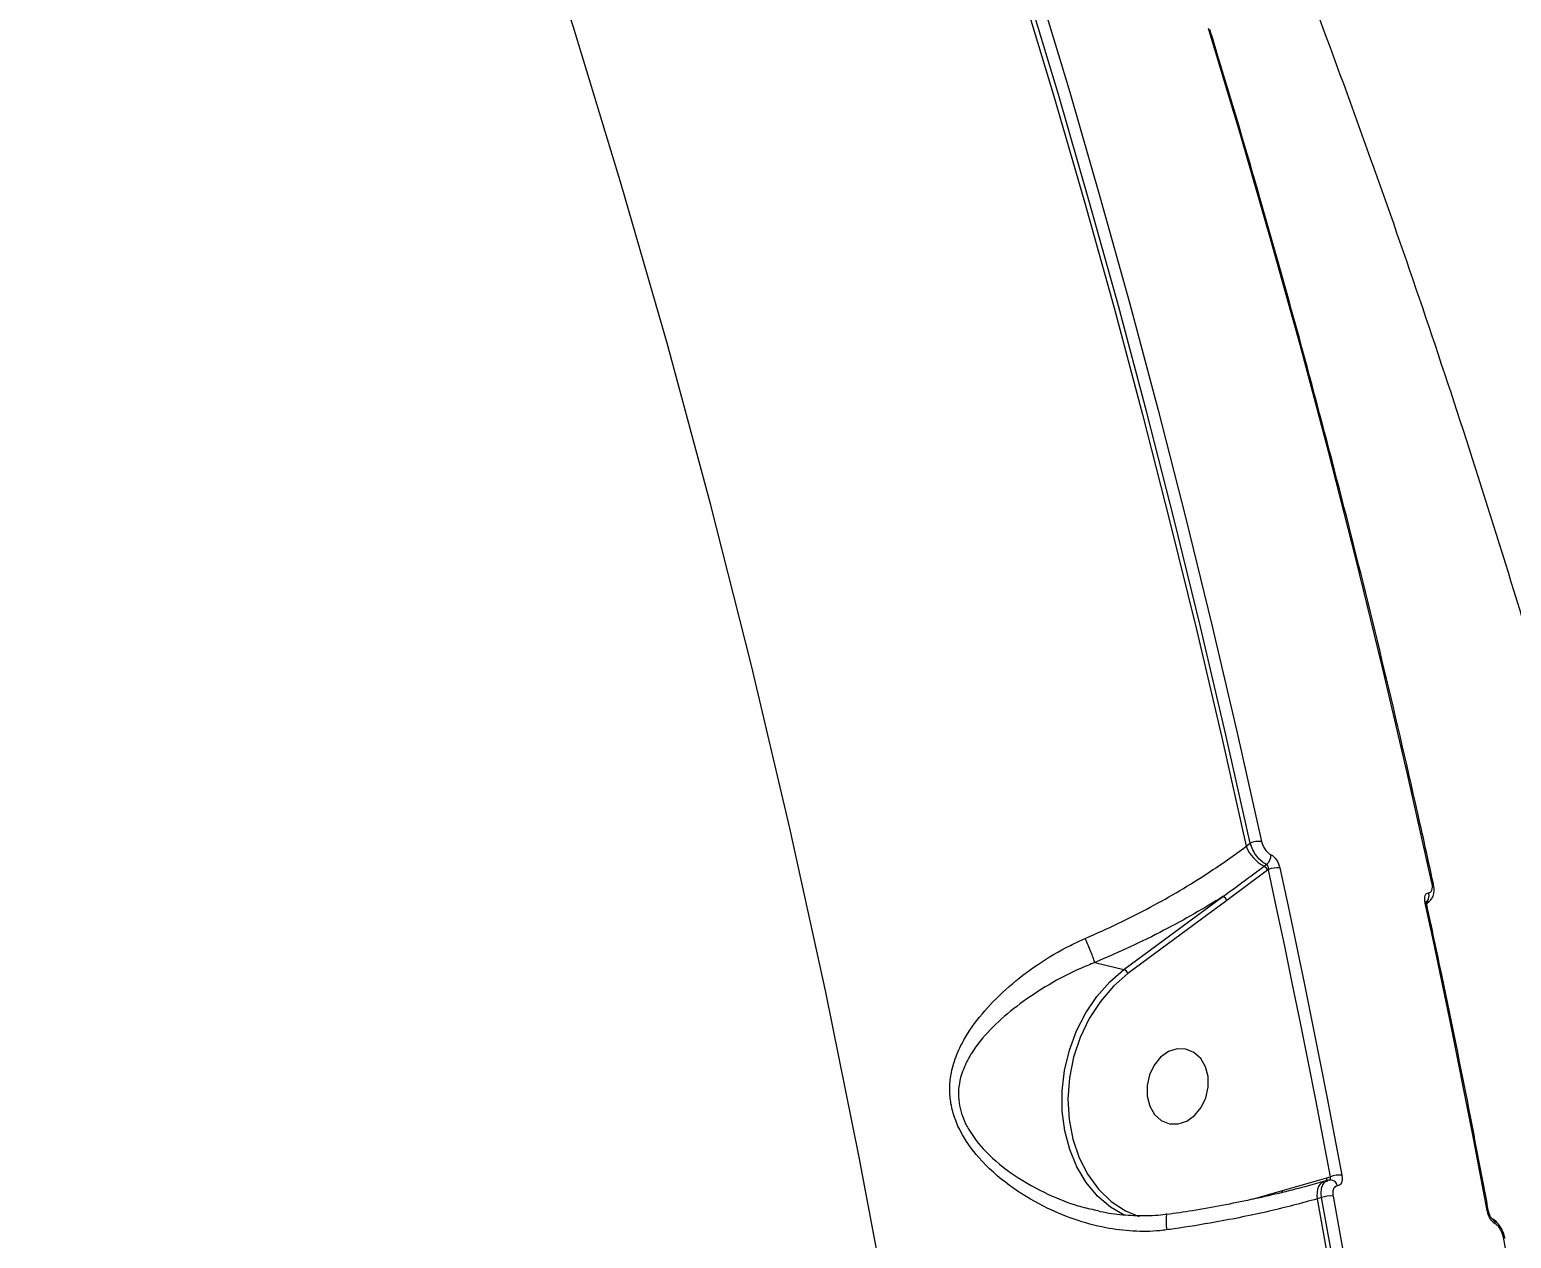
# Model space of a CAD drawing. Header units: millimetres. Extents: x -6901 to 7060, y -7557 to 6158.
# Drawn here: x -435.5 to -260.9, y 2540.5 to 2682.9 of the extents above; entities that cross this region are included whole.
import ezdxf

# ---------------------------------------------------------------- set-up
doc = ezdxf.new("R2010")
doc.units = ezdxf.units.MM
for name, color, linetype in [('DIKOM_ОБЪЕКТ', 7, 'Continuous'), ('DIKOM_РАЗМЕР_ЗОНА', 7, 'Continuous'), ('DIKOM_РАЗМЕР_ОБЪЕКТА', 7, 'Continuous')]:
    doc.layers.add(name, color=color, linetype=linetype)
doc.styles.add('style1', font='arial.ttf', dxfattribs={"width": 0.8})
doc.dimstyles.new('1-50', dxfattribs={"dimtxt": 300, "dimasz": 200, "dimexe": 100, "dimexo": 0, "dimgap": 100, "dimtad": 1, "dimtxsty": 'style1', "dimcen": 200, "dimclrd": 7, "dimclre": 7, "dimclrt": 7, "dimadec": 1, "dimazin": 2, "dimtfac": 1, "dimtmove": 0, "dimatfit": 2, "dimfxl": 0, "dimlwd": 25, "dimlwe": 18, "dimarcsym": 0})

# ---------------------------------------------------------------- blocks, each defined once
blk = doc.blocks.new('*D2')
at = {"layer": 'Defpoints', "color": 0, "transparency": 16777216}
for p in [(-1102.73, 4151.17), (-5819.23, -4492.42), (4721.24, -4492.42)]:
    blk.add_point(p, dxfattribs=at)
at = {"layer": 'DIKOM_РАЗМЕР_ОБЪЕКТА', "color": 7, "lineweight": 18, "transparency": 16777216}
for p, q in [((-1102.73, 4151.17), (-5919.23, 4151.17)), ((4721.24, -4492.42), (-5919.23, -4492.42))]:
    blk.add_line(p, q, dxfattribs=at)
at = {"layer": 'DIKOM_РАЗМЕР_ОБЪЕКТА', "color": 7, "lineweight": 25, "transparency": 16777216}
blk.add_line((-5819.23, 3951.17), (-5819.23, -4292.42), dxfattribs=at)
at = {"layer": 'DIKOM_РАЗМЕР_ОБЪЕКТА', "color": 7, "transparency": 16777216}
for points in [[(-5852.56, 3951.17), (-5785.89, 3951.17), (-5819.23, 4151.17)], [(-5852.56, -4292.42), (-5785.89, -4292.42), (-5819.23, -4492.42)]]:
    blk.add_solid(points, dxfattribs=at)
at = {"layer": 'DIKOM_РАЗМЕР_ОБЪЕКТА', "color": 7, "transparency": 16777216, "insert": (-6072.4, -170.63), "char_height": 300, "attachment_point": 5, "rotation": 90, "style": 'style1'}
blk.add_mtext('8650', dxfattribs=at)
blk = doc.blocks.new('*D3')
at = {"layer": 'Defpoints', "color": 0, "transparency": 16777216}
for p in [(-1553.27, 6158.28), (-6450.85, -6312.94), (5659.92, -6312.94)]:
    blk.add_point(p, dxfattribs=at)
at = {"layer": 'DIKOM_РАЗМЕР_ЗОНА', "color": 7, "lineweight": 18, "transparency": 16777216}
for p, q in [((-1553.27, 6158.28), (-6550.85, 6158.28)), ((5659.92, -6312.94), (-6550.85, -6312.94))]:
    blk.add_line(p, q, dxfattribs=at)
at = {"layer": 'DIKOM_РАЗМЕР_ЗОНА', "color": 7, "lineweight": 25, "transparency": 16777216}
blk.add_line((-6450.85, 5958.28), (-6450.85, -6112.94), dxfattribs=at)
at = {"layer": 'DIKOM_РАЗМЕР_ЗОНА', "color": 7, "transparency": 16777216}
for points in [[(-6484.18, 5958.28), (-6417.52, 5958.28), (-6450.85, 6158.28)], [(-6484.18, -6112.94), (-6417.52, -6112.94), (-6450.85, -6312.94)]]:
    blk.add_solid(points, dxfattribs=at)
at = {"layer": 'DIKOM_РАЗМЕР_ЗОНА', "color": 7, "transparency": 16777216, "insert": (-6704.02, -77.33), "char_height": 300, "attachment_point": 5, "rotation": 90, "style": 'style1'}
blk.add_mtext('12500', dxfattribs=at)

msp = doc.modelspace()

# ---------------------------------------------------------------- linework, layer by layer
at = {"layer": 'DIKOM_ОБЪЕКТ', "color": 7, "linetype": 'Continuous', "lineweight": 15}
for p, q in [((-292.129, 2586.671), (-291.641, 2587.031)), ((-290.011, 2584.318), (-289.716, 2584.536)), ((-289.587, 2583.848), (-294.377, 2580.27)), ((-289.489, 2583.92), (-289.587, 2583.848)), ((-306.521, 2572.157), (-294.853, 2580.759)), ((-294.377, 2580.27), (-306.046, 2571.669)), ((-270.615, 2580.118), (-270.968, 2580.002)), ((-270.915, 2579.888), (-270.609, 2580.114)), ((-309.94, 2572.984), (-306.521, 2572.157)), ((-287.832, 2546.109), (-282.605, 2547.601)), ((-282.605, 2547.601), (-282.196, 2547.721)), ((-291.384, 2545.067), (-287.832, 2546.109)), ((-282.987, 2547.156), (-283.025, 2547.144)), ((-282.517, 2547.294), (-282.987, 2547.156)), ((-283.226, 2545.269), (-283.756, 2545.113))]:
    msp.add_line(p, q, dxfattribs=at)
at = {"layer": 'DIKOM_ОБЪЕКТ', "color": 7, "linetype": 'Continuous', "lineweight": 15, "flags": 128}
for points in [[(-334.045, 2530.465), (-337.703, 2550.035), (-341.654, 2569.485), (-345.896, 2588.809), (-350.429, 2608), (-355.252, 2627.052), (-360.361, 2645.959), (-365.757, 2664.715), (-371.436, 2683.314), (-377.398, 2701.751), (-383.641, 2720.019), (-390.162, 2738.112), (-396.959, 2756.025), (-404.031, 2773.752), (-411.374, 2791.287), (-418.987, 2808.625), (-426.868, 2825.761), (-435.013, 2842.688)], [(-318.498, 2687.457), (-314.775, 2675.081), (-311.172, 2662.638), (-307.691, 2650.13), (-304.333, 2637.558), (-301.097, 2624.925), (-297.984, 2612.232), (-294.994, 2599.48), (-292.129, 2586.671)], [(-291.641, 2587.031), (-294.502, 2599.813), (-297.486, 2612.539), (-300.594, 2625.207), (-303.823, 2637.815), (-307.175, 2650.362), (-310.648, 2662.845), (-314.243, 2675.263), (-317.958, 2687.616)], [(-316.633, 2687.909), (-312.915, 2675.547), (-309.317, 2663.118), (-305.841, 2650.624), (-302.487, 2638.067), (-299.254, 2625.449), (-296.144, 2612.771), (-293.158, 2600.034), (-290.294, 2587.241)], [(-270.222, 2582.387), (-273.086, 2595.18), (-276.073, 2607.917), (-279.182, 2620.595), (-282.415, 2633.214), (-285.769, 2645.771), (-289.246, 2658.264), (-292.843, 2670.693), (-296.561, 2683.055)], [(-282.196, 2547.721), (-283.054, 2552.268), (-283.927, 2556.809), (-284.816, 2561.344), (-285.72, 2565.872), (-286.639, 2570.394), (-287.574, 2574.909), (-288.524, 2579.418), (-289.489, 2583.92)], [(-288.138, 2584.127), (-287.172, 2579.622), (-286.221, 2575.109), (-285.286, 2570.59), (-284.366, 2566.064), (-283.461, 2561.532), (-282.572, 2556.994), (-281.697, 2552.449), (-280.839, 2547.899)], [(-263.719, 2543.759), (-264.577, 2548.31), (-265.452, 2552.854), (-266.341, 2557.393), (-267.246, 2561.925), (-268.166, 2566.45), (-269.101, 2570.969), (-270.052, 2575.482), (-271.018, 2579.987)], [(-306.508, 2543.181), (-308.109, 2544.141), (-309.634, 2545.453), (-310.96, 2547.047), (-312.059, 2548.888), (-312.907, 2550.937), (-313.486, 2553.148), (-313.782, 2555.475), (-313.791, 2557.866), (-313.51, 2560.269), (-312.948, 2562.633), (-312.115, 2564.907), (-311.03, 2567.04), (-309.716, 2568.987), (-308.202, 2570.705), (-306.521, 2572.157)], [(-306.046, 2571.669), (-307.762, 2570.174), (-309.295, 2568.395), (-310.608, 2566.373), (-311.67, 2564.158), (-312.455, 2561.804), (-312.943, 2559.367), (-313.123, 2556.906), (-312.991, 2554.48), (-312.55, 2552.149), (-311.811, 2549.967), (-310.79, 2547.99), (-309.514, 2546.262), (-308.013, 2544.828), (-306.323, 2543.721), (-304.715, 2543.04)], [(-299.122, 2554.28), (-298.186, 2554.94), (-297.413, 2555.877), (-296.865, 2557.018), (-296.587, 2558.268), (-296.601, 2559.526), (-296.906, 2560.692), (-297.477, 2561.67), (-298.269, 2562.381), (-299.216, 2562.768), (-300.242, 2562.799), (-301.265, 2562.471), (-302.201, 2561.812), (-302.974, 2560.874), (-303.522, 2559.734), (-303.8, 2558.484), (-303.786, 2557.225), (-303.481, 2556.059), (-302.91, 2555.081), (-302.118, 2554.37), (-301.171, 2553.984), (-300.144, 2553.953), (-299.122, 2554.28)], [(-283.025, 2547.144), (-283.034, 2547.141), (-283.249, 2547.022), (-283.434, 2546.833), (-283.583, 2546.581), (-283.693, 2546.272), (-283.759, 2545.918), (-283.781, 2545.527), (-283.756, 2545.113)], [(-282.325, 2547.325), (-282.176, 2547.352), (-282.165, 2547.352)], [(-283.756, 2545.113), (-281.427, 2532.144), (-279.222, 2519.126), (-277.142, 2506.063), (-275.186, 2492.956), (-273.357, 2479.806), (-271.652, 2466.616), (-270.074, 2453.387), (-268.621, 2440.12)], [(-268.115, 2440.493), (-269.567, 2453.732), (-271.144, 2466.933), (-272.846, 2480.096), (-274.673, 2493.218), (-276.625, 2506.299), (-278.701, 2519.335), (-280.902, 2532.325), (-283.226, 2545.269)], [(-281.872, 2545.445), (-279.546, 2532.49), (-277.344, 2519.489), (-275.266, 2506.442), (-273.312, 2493.351), (-271.484, 2480.218), (-269.78, 2467.044), (-268.202, 2453.831), (-266.749, 2440.582)], [(-246.677, 2435.728), (-248.13, 2448.978), (-249.709, 2462.191), (-251.412, 2475.364), (-253.241, 2488.497), (-255.194, 2501.589), (-257.272, 2514.636), (-259.474, 2527.637), (-261.8, 2540.591)]]:
    msp.add_lwpolyline(points, dxfattribs=at)
at = {"layer": 'DIKOM_ОБЪЕКТ', "color": 7, "linetype": 'Continuous', "lineweight": 15}
for centre, radius, start, end in [((-287.729, 2588.502), 4.765, 202.59119, 241.38997), ((-290.585, 2584.688), 2.569, 83.49168, 114.25741), ((-290.467, 2583.482), 0.953, 22.5798, 61.3834), ((-290.522, 2585.572), 1.313, 307.89242, 4.95481), ((-288.438, 2581.574), 2.571, 83.30356, 114.13405), ((-295.193, 2579.952), 0.875, 21.31445, 67.126), ((-271.691, 2580.851), 1.125, 321.08281, 17.47097), ((-270.245, 2582.176), 0.212, 24.52013, 83.76941), ((-271.038, 2579.777), 0.211, 22.85867, 84.53026), ((-306.862, 2571.349), 0.877, 21.35691, 67.08354), ((-283.056, 2547.51), 0.461, 325.25911, 11.50626), ((-281.176, 2545.2), 2.72, 82.87641, 112.01804), ((-288.452, 2546.027), 0.625, 345.73387, 7.5671), ((-282.201, 2546.485), 0.868, 12.45745, 87.64816), ((-282.207, 2542.724), 2.742, 82.98871, 111.82234), ((-263.736, 2543.551), 0.208, 23.0254, 85.15338), ((-263.46, 2542.148), 0.704, 2.26227, 57.71908), ((-261.819, 2540.387), 0.205, 22.7706, 84.85189)]:
    msp.add_arc(centre, radius, start, end, dxfattribs=at)
for points, knots in [([(-209.081, 2333.695), (-209.193, 2335.43), (-209.72, 2343.569), (-210.871, 2358.084), (-212.633, 2377.218), (-214.689, 2396.296), (-217.024, 2415.314), (-219.641, 2434.265), (-222.539, 2453.146), (-225.718, 2471.95), (-229.178, 2490.671), (-232.917, 2509.305), (-236.934, 2527.845), (-241.23, 2546.287), (-245.802, 2564.624), (-250.65, 2582.853), (-255.773, 2600.966), (-261.169, 2618.958), (-266.837, 2636.825), (-272.776, 2654.56), (-278.983, 2672.159), (-285.457, 2689.616), (-292.198, 2706.925), (-299.2, 2724.082), (-306.466, 2741.081), (-313.987, 2757.919), (-321.775, 2774.584), (-327.443, 2786.267), (-330.517, 2792.391), (-330.851, 2793.056)], [0, 0, 0, 0, 0.0107126, 0.0502721, 0.0898336, 0.1293887, 0.168936, 0.2084746, 0.2480036, 0.2875218, 0.3270278, 0.3665203, 0.4059972, 0.4454582, 0.4849011, 0.5243247, 0.5637268, 0.6031063, 0.6424611, 0.6817893, 0.7210894, 0.7603601, 0.7995983, 0.8388031, 0.8779721, 0.9171042, 0.9561967, 0.9952484, 1, 1, 1, 1]), ([(-270.051, 2582.26), (-270.753, 2585.436), (-272.787, 2594.648), (-276.344, 2609.808), (-280.8, 2627.699), (-285.504, 2645.467), (-290.364, 2662.799), (-294.046, 2675.257), (-296.059, 2681.843), (-296.389, 2682.924)], [0, 0, 0, 0, 0.0930116, 0.2696931, 0.4463786, 0.6230609, 0.7997452, 0.9671302, 1, 1, 1, 1]), ([(-311.078, 2575.819), (-309.788, 2576.39), (-307.194, 2577.539), (-303.47, 2579.438), (-299.914, 2581.439), (-296.061, 2583.819), (-293.586, 2585.614), (-292.129, 2586.671)], [0, 0, 0, 0, 0.1872841, 0.3765505, 0.5570085, 0.739196, 1, 1, 1, 1]), ([(-289.716, 2584.536), (-289.737, 2584.546), (-289.938, 2584.636), (-290.342, 2584.913), (-290.887, 2585.507), (-291.36, 2586.248), (-291.547, 2586.77), (-291.641, 2587.031)], [0, 0, 0, 0, 0.0286416, 0.2670955, 0.5101669, 0.7556348, 1, 1, 1, 1]), ([(-290.294, 2587.241), (-290.248, 2587.077), (-290.156, 2586.749), (-289.898, 2586.286), (-289.587, 2585.916), (-289.348, 2585.746), (-289.227, 2585.692), (-289.214, 2585.686)], [0, 0, 0, 0, 0.2458247, 0.491765, 0.7342897, 0.9715276, 1, 1, 1, 1]), ([(-294.853, 2580.759), (-294.607, 2580.936), (-293.381, 2581.821), (-291.77, 2583.02), (-290.408, 2584.025), (-290.011, 2584.318)], [0, 0, 0, 0, 0.1504119, 0.7521224, 1, 1, 1, 1]), ([(-289.489, 2583.92), (-289.487, 2583.987), (-289.482, 2584.119), (-289.524, 2584.305), (-289.595, 2584.445), (-289.663, 2584.508), (-289.702, 2584.53), (-289.712, 2584.534), (-289.716, 2584.536)], [0, 0, 0, 0, 0.2633034, 0.5160219, 0.7521488, 0.9411375, 0.9743, 1, 1, 1, 1]), ([(-289.214, 2585.686), (-289.201, 2585.68), (-289.081, 2585.626), (-288.842, 2585.455), (-288.532, 2585.085), (-288.275, 2584.62), (-288.184, 2584.292), (-288.138, 2584.127)], [0, 0, 0, 0, 0.0278237, 0.265043, 0.5077027, 0.7539442, 1, 1, 1, 1]), ([(-294.853, 2580.759), (-295.97, 2580.074), (-298.213, 2578.699), (-301.883, 2576.709), (-305.792, 2574.767), (-308.553, 2573.58), (-309.94, 2572.984)], [0, 0, 0, 0, 0.2380444, 0.4781629, 0.7377089, 1, 1, 1, 1]), ([(-271.018, 2579.987), (-271.025, 2580.024), (-271.065, 2580.218), (-271.087, 2580.55), (-271.019, 2580.905), (-270.862, 2581.144), (-270.699, 2581.174), (-270.618, 2581.189)], [0, 0, 0, 0, 0.0557574, 0.2967808, 0.5326796, 0.7662569, 1, 1, 1, 1]), ([(-270.627, 2580.13), (-270.526, 2580.206), (-270.286, 2580.384), (-270.064, 2580.833), (-269.954, 2581.418), (-269.958, 2581.92), (-270.05, 2582.218), (-270.064, 2582.262)], [0, 0, 0, 0, 0.1609426, 0.3798725, 0.6358243, 0.9465338, 1, 1, 1, 1]), ([(-270.618, 2581.189), (-270.537, 2581.204), (-270.374, 2581.234), (-270.218, 2581.473), (-270.151, 2581.827), (-270.175, 2582.158), (-270.215, 2582.351), (-270.222, 2582.387)], [0, 0, 0, 0, 0.2341006, 0.4680013, 0.7040311, 0.944898, 1, 1, 1, 1]), ([(-270.839, 2579.857), (-270.848, 2579.897), (-270.872, 2580.001), (-270.878, 2580.123), (-270.87, 2580.196), (-270.871, 2580.195), (-270.871, 2580.194)], [0, 0, 0, 0, 0.2087245, 0.5388663, 0.8336725, 1, 1, 1, 1]), ([(-263.544, 2543.633), (-264.153, 2546.849), (-265.918, 2556.175), (-268.358, 2568.249), (-270.248, 2577.08), (-270.843, 2579.859)], [0, 0, 0, 0, 0.2651057, 0.7686964, 1, 1, 1, 1]), ([(-301.49, 2541.463), (-301.758, 2541.43), (-303.069, 2541.272), (-305.481, 2541.247), (-308.879, 2541.676), (-312.435, 2542.642), (-316.276, 2544.273), (-320.134, 2546.632), (-323.494, 2549.612), (-325.561, 2552.491), (-326.554, 2554.775), (-326.99, 2556.539), (-327.095, 2558.316), (-326.87, 2560.208), (-326.25, 2562.192), (-325.004, 2564.654), (-322.997, 2567.354), (-320.126, 2570.198), (-316.732, 2572.799), (-313.634, 2574.654), (-311.665, 2575.551), (-311.078, 2575.819)], [0, 0, 0, 0, 0.013455, 0.0657643, 0.1192346, 0.1826299, 0.2473562, 0.3250328, 0.4053496, 0.4678448, 0.4985596, 0.5302967, 0.5609711, 0.5926255, 0.6340437, 0.6764923, 0.7471732, 0.8197574, 0.8928422, 0.9680639, 1, 1, 1, 1]), ([(-309.943, 2572.986), (-309.991, 2573.121), (-310.086, 2573.391), (-310.342, 2574.049), (-310.648, 2574.803), (-310.886, 2575.37), (-311.027, 2575.7), (-311.06, 2575.778), (-311.078, 2575.819)], [0, 0, 0, 0, 0.2316101, 0.4632211, 0.6948272, 0.9264804, 0.960997, 1, 1, 1, 1]), ([(-309.943, 2572.986), (-309.944, 2572.986), (-310.509, 2572.741), (-312.399, 2571.999), (-315.432, 2570.389), (-318.776, 2568.193), (-321.696, 2565.746), (-323.75, 2563.463), (-325.086, 2561.322), (-325.763, 2559.639), (-326.053, 2557.981), (-325.998, 2556.136), (-325.49, 2554.562), (-324.451, 2552.603), (-322.657, 2550.351), (-319.414, 2547.743), (-315.699, 2545.706), (-312.514, 2544.404), (-310.658, 2543.985), (-310.009, 2543.838)], [0, 0, 0, 0, 0.0000501, 0.0385017, 0.127199, 0.2183354, 0.3030719, 0.3896482, 0.4373669, 0.4861366, 0.5198917, 0.5549427, 0.6097924, 0.6232848, 0.6941007, 0.7860481, 0.8815764, 0.9585471, 1, 1, 1, 1]), ([(-309.94, 2572.984), (-309.941, 2572.984), (-309.942, 2572.984), (-309.943, 2572.985), (-309.943, 2572.986)], [0, 0, 0, 0, 0.614449, 1, 1, 1, 1]), ([(-282.235, 2547.357), (-282.213, 2547.38), (-282.17, 2547.427), (-282.155, 2547.549), (-282.173, 2547.654), (-282.193, 2547.712), (-282.196, 2547.721)], [0, 0, 0, 0, 0.3109471, 0.6249872, 0.9431269, 1, 1, 1, 1]), ([(-280.839, 2547.899), (-280.834, 2547.871), (-280.801, 2547.686), (-280.79, 2547.355), (-280.884, 2546.987), (-281.073, 2546.732), (-281.26, 2546.692), (-281.353, 2546.672)], [0, 0, 0, 0, 0.042637, 0.282495, 0.5216281, 0.76075, 1, 1, 1, 1]), ([(-283.032, 2547.168), (-283.744, 2546.961), (-285.42, 2546.475), (-288.273, 2545.759), (-291.532, 2545.018), (-294.933, 2544.338), (-298.251, 2543.745), (-300.455, 2543.417), (-301.465, 2543.267)], [0, 0, 0, 0, 0.1311879, 0.3091621, 0.488355, 0.6681752, 0.8479208, 1, 1, 1, 1]), ([(-283.226, 2545.269), (-283.233, 2545.315), (-283.277, 2545.626), (-283.281, 2546.182), (-283.108, 2546.795), (-282.837, 2547.181), (-282.595, 2547.24), (-282.506, 2547.262)], [0, 0, 0, 0, 0.0469114, 0.31303, 0.5786063, 0.8442506, 1, 1, 1, 1]), ([(-282.164, 2547.331), (-282.216, 2547.338), (-282.336, 2547.352), (-282.447, 2547.299), (-282.509, 2547.269)], [0, 0, 0, 0, 0.4358947, 1, 1, 1, 1]), ([(-281.353, 2546.672), (-281.447, 2546.652), (-281.633, 2546.612), (-281.824, 2546.357), (-281.919, 2545.988), (-281.909, 2545.657), (-281.877, 2545.472), (-281.872, 2545.445)], [0, 0, 0, 0, 0.2393979, 0.4786571, 0.7179312, 0.9577508, 1, 1, 1, 1]), ([(-283.756, 2545.113), (-285.607, 2544.615), (-289.363, 2543.604), (-295.144, 2542.449), (-299.268, 2541.777), (-301.2, 2541.504), (-301.49, 2541.463)], [0, 0, 0, 0, 0.3434995, 0.6969384, 0.9545315, 1, 1, 1, 1]), ([(-301.481, 2543.322), (-301.524, 2543.313), (-302.374, 2543.146), (-304.114, 2543.083), (-306.676, 2543.177), (-308.671, 2543.437), (-309.771, 2543.739), (-310.017, 2543.807)], [0, 0, 0, 0, 0.0154885, 0.304146, 0.6039802, 0.9112547, 1, 1, 1, 1]), ([(-301.465, 2543.236), (-301.471, 2543.24), (-301.513, 2543.268), (-301.553, 2543.05), (-301.573, 2542.589), (-301.544, 2542.041), (-301.509, 2541.648), (-301.494, 2541.506), (-301.49, 2541.463)], [0, 0, 0, 0, 0.0407744, 0.3120781, 0.5833976, 0.8547214, 0.9551869, 1, 1, 1, 1]), ([(-262.757, 2542.175), (-262.773, 2542.184), (-262.886, 2542.247), (-263.103, 2542.433), (-263.377, 2542.811), (-263.601, 2543.274), (-263.68, 2543.597), (-263.719, 2543.759)], [0, 0, 0, 0, 0.0385475, 0.278118, 0.5184103, 0.7591729, 1, 1, 1, 1]), ([(-263.098, 2542.751), (-263.101, 2542.753), (-263.108, 2542.757), (-263.171, 2542.815), (-263.261, 2542.929), (-263.368, 2543.108), (-263.466, 2543.333), (-263.527, 2543.526), (-263.54, 2543.616), (-263.542, 2543.631)], [0, 0, 0, 0, 0.1138713, 0.2387384, 0.4000379, 0.5618428, 0.7535644, 0.9585129, 1, 1, 1, 1]), ([(-261.636, 2540.467), (-261.641, 2540.507), (-261.687, 2540.825), (-261.915, 2541.444), (-262.369, 2542.162), (-262.779, 2542.608), (-263.063, 2542.715), (-263.11, 2542.733)], [0, 0, 0, 0, 0.0430702, 0.3424663, 0.6489623, 0.9412777, 1, 1, 1, 1]), ([(-261.8, 2540.591), (-261.839, 2540.753), (-261.916, 2541.076), (-262.139, 2541.539), (-262.411, 2541.918), (-262.628, 2542.104), (-262.741, 2542.167), (-262.757, 2542.175)], [0, 0, 0, 0, 0.240623, 0.4814765, 0.7216538, 0.9612007, 1, 1, 1, 1])]:
    msp.add_open_spline(points, degree=3, knots=knots, dxfattribs=at)
at = {"layer": 'DIKOM_РАЗМЕР_ОБЪЕКТА'}
msp.add_arc((-1105.436, 2273.364), 1019.678, 345.536441, 42.546698, dxfattribs=at)

# ---------------------------------------------------------------- dimensions: what is measured, and where the dimension line sits
at = {"layer": 'DIKOM_РАЗМЕР_ЗОНА'}
dim = msp.add_linear_dim(base=(-6450.85, -6312.937), p1=(-1553.272, 6158.285), p2=(5659.925, -6312.937), angle=90, text='12500', dimstyle='1-50', dxfattribs=at)
dim.commit()
dim.dimension.update_dxf_attribs({"geometry": '*D3', "text_midpoint": (-6450.85, -77.326), "dimtype": 160})
at = {"layer": 'DIKOM_РАЗМЕР_ОБЪЕКТА'}
dim = msp.add_linear_dim(base=(-5819.225, -4492.425), p1=(-1102.732, 4151.169), p2=(4721.24, -4492.425), angle=90, text='8650', dimstyle='1-50', dxfattribs=at)
dim.commit()
dim.dimension.update_dxf_attribs({"geometry": '*D2', "text_midpoint": (-5819.225, -170.628), "dimtype": 160})

doc.saveas('drawing.dxf')
